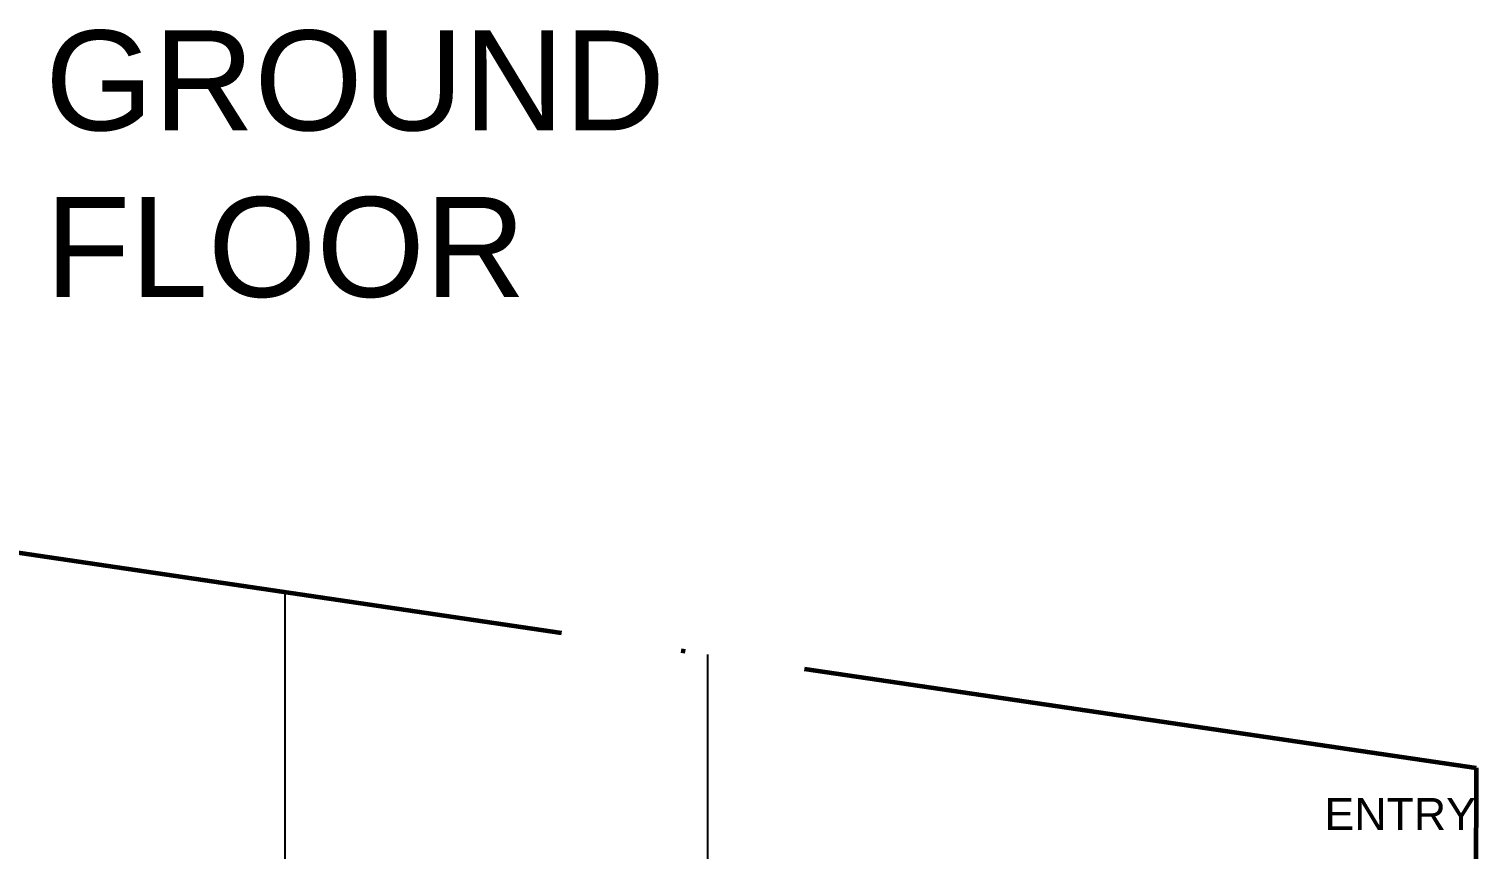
# Model space of a CAD drawing. Header units: inches. Extents: x 24 to 210, y -18 to 73.
# Drawn here: x 49.79 to 85.74, y 52.28 to 72.64 of the extents above; entities that cross this region are included whole.
import ezdxf

# ---------------------------------------------------------------- set-up
doc = ezdxf.new("R2010")
doc.units = ezdxf.units.IN
doc.header["$MEASUREMENT"] = 0
doc.linetypes.add('ACAD_ISO04W100', pattern=[30, 24, -3, 0, -3])
doc.layers.add('SITE BOUNDARY', color=6, linetype='ACAD_ISO04W100', lineweight=60)
doc.layers.add('STAIR', color=231, linetype='Continuous')
doc.layers.add('TEXT', color=141, linetype='Continuous')
doc.styles.get("Standard").update_dxf_attribs({"font": 'arial.ttf'})

msp = doc.modelspace()

# ---------------------------------------------------------------- linework, layer by layer
at = {"layer": 'SITE BOUNDARY'}
for p, q in [((39.278, 61.151), (85.736, 54.302)), ((85.736, 54.302), (85.552, -10.792))]:
    msp.add_line(p, q, dxfattribs=at)
at = {"layer": 'STAIR'}
for p, q in [((56.155, 48.86), (56.155, 58.663)), ((66.655, 48.96), (66.655, 57.115))]:
    msp.add_line(p, q, dxfattribs=at)

# ---------------------------------------------------------------- texts
at = {"layer": 'TEXT', "attachment_point": 1}
for s, width, gutter_width, heights, insert, char_height in [('GROUND FLOOR', 22.89451, 12.404, [22.021], (50.192, 72.606), 2.48082), ('ENTRY', 0.11373, 3.972, [0], (81.971, 53.55), 0.7944)]:
    msp.add_mtext_dynamic_manual_height_columns(s, width=width, gutter_width=gutter_width, heights=heights, dxfattribs=dict(at, insert=insert, char_height=char_height))

doc.saveas('drawing.dxf')
